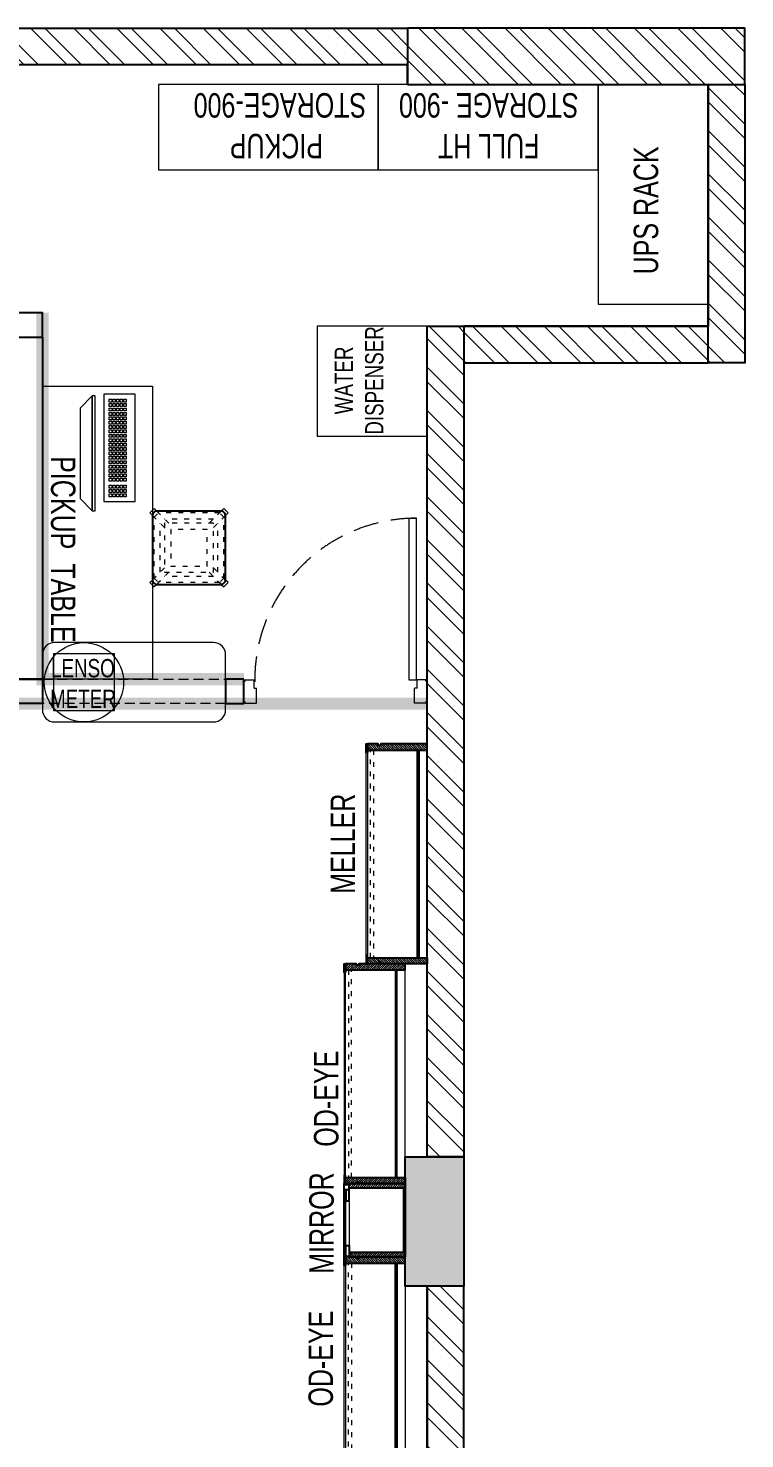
# Model space of a CAD drawing. Header units: feet. Extents: x 9895686 to 9903211, y -6853034 to -6842446.
# Drawn here: x 9900278 to 9903211, y -6848220 to -6842446 of the extents above; entities that cross this region are included whole.
import ezdxf

# ---------------------------------------------------------------- set-up
doc = ezdxf.new("R2010")
doc.units = ezdxf.units.FT
doc.header["$LTSCALE"] = 33
doc.header["$MEASUREMENT"] = 0
for name, pattern in [('a_p6_plan_L18$0$HIDDEN', [0.375, 0.25, -0.125]), ('ACAD_ISO03W100', [30, 12, -18]), ('HIDDEN2', [4.7625, 3.175, -1.5875])]:
    doc.linetypes.add(name, pattern=pattern)
doc.layers.add('A-WALL', color=1, linetype='Continuous')
doc.layers.add('column', color=10, linetype='Continuous')
for name, color, linetype, lineweight in [('A-WALL HATCH', 251, 'Continuous', 5), ('column hatch', 5, 'Continuous', 0), ('Door', 2, 'Continuous', 13), ('LENS-CURTAIN', 5, 'a_p6_plan_L18$0$HIDDEN', 9), ('LENS-DOOR', 34, 'Continuous', 20), ('LENS-PARTITION', 21, 'Continuous', 25), ('LENS-TEXT', 31, 'Continuous', 5), ('LENS_DIMENSION', 193, 'Continuous', 0), ('LENS_PARTITION', 21, 'Continuous', 25), ('LENS_TEXT', 31, 'Continuous', 5), ('LK-EQPMT', 3, 'Continuous', 18), ('LK-FF&E WALL', 1, 'Continuous', 9), ('LK-FLUTTED FINISH', 20, 'Continuous', 30), ('LK-IT', 3, 'Continuous', 18), ('LK-MIRROR', 133, 'Continuous', 13), ('LK-TILES FINISH', 251, 'Continuous', 5), ('LN-ELEVATION-1', 81, 'Continuous', 25), ('LN-ELEVATION-2', 103, 'Continuous', 20), ('LN-ELEVATION-3', 125, 'Continuous', 18), ('LN-ELEVATION-4', 145, 'Continuous', 13), ('LN-ELEVATION-5', 167, 'Continuous', 5), ('LN-HATCH', 251, 'Continuous', 0), ('PLANO-TXT', 252, 'Continuous', 5)]:
    doc.layers.add(name, color=color, linetype=linetype, lineweight=lineweight)
doc.styles.add('LK TXT', font='GILC____.TTF', dxfattribs={"height": 100})
pattern_1 = [(45, (-4280107.18, 6016184.15), (-88.2999593, 88.2999593), []), (45, (-4280048.31, 6016184.15), (-88.2999593, 88.2999593), [])]
pattern_2 = [(45, (4208834.247, 1706614.74), (-4.4901280605, 4.4901280605), [])]
pattern_3 = [(45, (4209134.247, 1706614.74), (-4.4901280605, 4.4901280605), [])]

# ---------------------------------------------------------------- blocks, each defined once
blk = doc.blocks.new('CLENS 600 TYPE 6')
at = {"layer": 'LN-ELEVATION-1', "ltscale": 0.5}
blk.add_lwpolyline([(130, -225), (-130, -225, -0.414214), (-150, -205), (-150, 55, -0.414214), (-130, 75), (130, 75, -0.414214), (150, 55), (150, -205, -0.414214)], format="xyb", close=True, dxfattribs=at)
at = {"layer": 'LN-ELEVATION-3', "linetype": 'ACAD_ISO03W100', "ltscale": 0.05}
for p, q in [((-82.3, 25), (-124.7, 67.4)), ((124.7, 67.4), (-124.7, 67.4)), ((82.3, 25), (124.7, 67.4)), ((-100, 7.3), (-142.4, 49.7)), ((-142.4, -199.7), (-142.4, 49.7)), ((-117.4, -174.7), (-117.4, 24.7)), ((99.7, 42.4), (-99.7, 42.4)), ((100, 7.3), (142.4, 49.7)), ((117.4, -174.7), (117.4, 24.7)), ((142.4, -199.7), (142.4, 49.7)), ((-100, -157.3), (-142.4, -199.7)), ((100, -157.3), (142.4, -199.7)), ((-82.3, -175), (-124.7, -217.4)), ((124.7, -217.4), (-124.7, -217.4)), ((99.7, -192.4), (-99.7, -192.4)), ((82.3, -175), (124.7, -217.4))]:
    blk.add_line(p, q, dxfattribs=at)
for points in [[(-132.2, 74.9), (-124.7, 67.4), (-142.4, 49.7), (-149.9, 57.2)], [(132.2, 74.9), (124.7, 67.4), (142.4, 49.7), (149.9, 57.2)], [(-132.2, -224.9), (-124.7, -217.4), (-142.4, -199.7), (-149.9, -207.2)], [(132.2, -224.9), (124.7, -217.4), (142.4, -199.7), (149.9, -207.2)]]:
    blk.add_lwpolyline(points, dxfattribs=at)
for points in [[(100, -175), (-100, -175), (-100, 25), (100, 25)], [(75, -150), (-75, -150), (-75, 0), (75, 0)]]:
    blk.add_lwpolyline(points, close=True, dxfattribs=at)
at = {"layer": 'LN-ELEVATION-5', "ltscale": 0.5}
for points in [[(-149.9, 57.2), (-160.1, 67.4), (-142.4, 85.1), (-132.2, 74.9)], [(149.9, 57.2), (160.1, 67.4), (142.4, 85.1), (132.2, 74.9)], [(-149.9, -207.2), (-160.1, -217.4), (-142.4, -235.1), (-132.2, -224.9)], [(149.9, -207.2), (160.1, -217.4), (142.4, -235.1), (132.2, -224.9)]]:
    blk.add_lwpolyline(points, dxfattribs=at)
blk = doc.blocks.new('*U25')
at = {"layer": 'LK-EQPMT', "ltscale": 12}
blk.add_lwpolyline([(6, 4.9), (-6, 4.9), (-6, -4.9), (6, -4.9)], close=True, dxfattribs=at)
blk = doc.blocks.new('*U26')
at = {"color": 0, "linetype": 'ByBlock', "lineweight": -2}
for p in [(0, 0), (18, 0), (35.9, 0), (53.9, 0), (71.8, 0), (89.8, 0), (107.8, 0), (125.7, 0), (143.7, 0), (161.6, 0), (179.6, 0), (197.6, 0), (215.5, 0), (233.5, 0), (251.4, 0), (269.4, 0), (287.4, 0), (305.3, 0), (323.3, 0), (0, -14.7), (0, -29.5), (0, -44.2), (0, -59), (18, -14.7), (18, -29.5), (18, -44.2), (18, -59), (35.9, -14.7), (35.9, -29.5), (35.9, -44.2), (35.9, -59), (53.9, -14.7), (53.9, -29.5), (53.9, -44.2), (53.9, -59), (71.8, -14.7), (71.8, -29.5), (71.8, -44.2), (71.8, -59), (89.8, -14.7), (89.8, -29.5), (89.8, -44.2), (89.8, -59), (107.8, -14.7), (107.8, -29.5), (107.8, -44.2), (107.8, -59), (125.7, -14.7), (125.7, -29.5), (125.7, -44.2), (125.7, -59), (143.7, -14.7), (143.7, -29.5), (143.7, -44.2), (143.7, -59), (161.6, -14.7), (161.6, -29.5), (161.6, -44.2), (161.6, -59), (179.6, -14.7), (179.6, -29.5), (179.6, -44.2), (179.6, -59), (197.6, -14.7), (197.6, -29.5), (197.6, -44.2), (197.6, -59), (215.5, -14.7), (215.5, -29.5), (215.5, -44.2), (215.5, -59), (233.5, -14.7), (233.5, -29.5), (233.5, -44.2), (233.5, -59), (251.4, -14.7), (251.4, -29.5), (251.4, -44.2), (251.4, -59), (269.4, -14.7), (269.4, -29.5), (269.4, -44.2), (269.4, -59), (287.4, -14.7), (287.4, -29.5), (287.4, -44.2), (287.4, -59), (305.3, -14.7), (305.3, -29.5), (305.3, -44.2), (305.3, -59), (323.3, -14.7), (323.3, -29.5), (323.3, -44.2), (323.3, -59)]:
    blk.add_blockref('*U25', p, dxfattribs=at)
blk = doc.blocks.new('*U23')
at = {"layer": 'LK-EQPMT', "ltscale": 12}
blk.add_lwpolyline([(6, 4.9), (-6, 4.9), (-6, -4.9), (6, -4.9)], close=True, dxfattribs=at)
blk = doc.blocks.new('*U24')
at = {"color": 0, "linetype": 'ByBlock', "lineweight": -2}
for p in [(0, 0), (18, 0), (35.9, 0), (0, -14.7), (0, -29.5), (0, -44.2), (0, -59), (18, -14.7), (18, -29.5), (18, -44.2), (18, -59), (35.9, -14.7), (35.9, -29.5), (35.9, -44.2), (35.9, -59)]:
    blk.add_blockref('*U23', p, dxfattribs=at)
blk = doc.blocks.new('*U18')
at = {"ltscale": 12}
blk.add_lwpolyline([(8, 0), (8, 129.1), (448, 129.1), (448, 0)], close=True, dxfattribs=at)
for name, p in [('*U26', (35.2, 101.6)), ('*U24', (386.6, 101.6))]:
    blk.add_blockref(name, p)
blk = doc.blocks.new('Pickup table PC')
at = {"layer": 'LN-ELEVATION-2', "ltscale": 0.5}
for points in [[(470, 50), (0, 50), (0, 62), (470, 62)], [(420, 0), (50, 0), (0, 50), (470, 50)]]:
    blk.add_lwpolyline(points, close=True, dxfattribs=at)
blk = doc.blocks.new('*U47')
at = {"layer": 'LENS-DOOR'}
for p, q in [((548121.7, 1779235.3), (548121.7, 1778573.8)), ((548121.7, 1779235.3), (548153, 1779235.3)), ((548153, 1778573.8), (548153, 1779235.3)), ((547447.3, 1778568.6), (547452.5, 1778568.6)), ((547447.3, 1778484.1), (547447.3, 1778568.6)), ((547452.5, 1778573.8), (547488.9, 1778573.8)), ((547452.5, 1778568.6), (547452.5, 1778573.8)), ((547488.9, 1778539.9), (547488.9, 1778573.8)), ((547488.9, 1778539.9), (547499.3, 1778539.9)), ((547499.3, 1778478.9), (547499.3, 1778539.9)), ((548121.7, 1778573.8), (548153, 1778573.8)), ((548145.2, 1778478.9), (548145.2, 1778539.9)), ((548155.6, 1778539.9), (548145.2, 1778539.9)), ((548192.1, 1778573.8), (548155.6, 1778573.8)), ((548155.6, 1778539.9), (548155.6, 1778573.8)), ((548192.1, 1778568.6), (548192.1, 1778573.8)), ((548197.3, 1778568.6), (548192.1, 1778568.6)), ((548197.3, 1778484.1), (548197.3, 1778568.6)), ((547447.3, 1778484.1), (547452.5, 1778484.1)), ((547452.5, 1778478.9), (547452.5, 1778484.1)), ((547452.5, 1778478.9), (547499.3, 1778478.9)), ((548192.1, 1778478.9), (548145.2, 1778478.9)), ((548192.1, 1778478.9), (548192.1, 1778484.1)), ((548197.3, 1778484.1), (548192.1, 1778484.1))]:
    blk.add_line(p, q, dxfattribs=at)
at = {"layer": 'LENS-DOOR', "color": 7, "linetype": 'HIDDEN2'}
blk.add_ellipse((548153, 1778573.8), major_axis=(-661.5, 0), ratio=1, start_param=-1.570791, end_param=0.051209, dxfattribs=at)
blk = doc.blocks.new('A$Ca0fa8df8')
at = {"layer": 'A-WALL HATCH'}
h = blk.add_hatch(dxfattribs=at)
h.set_pattern_fill('ANSI32', color=256, scale=333)
h.set_pattern_definition(pattern_1)
h.paths.add_polyline_path([(0, 4530), (0, 1380), (-150, 1380), (-150, 4530)])
h = blk.add_hatch(dxfattribs=at)
h.set_pattern_fill('ANSI32', color=256, scale=333)
h.set_pattern_definition(pattern_1)
h.paths.add_polyline_path([(-230, 1380), (-230, 0), (0, 0), (0, 1380)])
h = blk.add_hatch(dxfattribs=at)
h.set_pattern_fill('ANSI32', color=256, scale=333)
h.set_pattern_definition(pattern_1)
h.paths.add_polyline_path([(-9530, 1300), (-9530, 1150), (-5150, 1150), (-5150, 1300)])
h = blk.add_hatch(dxfattribs=at)
h.set_pattern_fill('ANSI32', color=256, scale=333)
h.set_pattern_definition(pattern_1)
h.paths.add_polyline_path([(-4620, 1150), (-4620, 1300), (-1220, 1300), (-1220, 1150)])
h = blk.add_hatch(dxfattribs=at)
h.set_pattern_fill('ANSI32', color=256, scale=333)
h.set_pattern_definition(pattern_1)
h.paths.add_polyline_path([(-1370, 1150), (-1370, 150), (-1220, 150), (-1220, 1150)])
h = blk.add_hatch(dxfattribs=at)
h.set_pattern_fill('ANSI32', color=256, scale=333)
h.set_pattern_definition(pattern_1)
h.paths.add_polyline_path([(-230, 150), (-230, 0), (-1370, 0), (-1370, 150)])
at = {"layer": 'column hatch'}
h = blk.add_hatch(color=251, dxfattribs=at)
h.dxf.hatch_style = 1
h.paths.add_polyline_path([(-4620, 1390), (-4620, 1150), (-5150, 1150), (-5150, 1390)])
at = {"layer": 'A-WALL'}
for p, q in [((-150, 1380), (-150, 3040)), ((-230, 1380), (-150, 1380))]:
    blk.add_line(p, q, dxfattribs=at)
for points in [[(0, 4530), (0, 1380), (-150, 1380), (-150, 4530)], [(-230, 1380), (-230, 0), (0, 0), (0, 1380)], [(-9530, 1300), (-9530, 1150), (-5150, 1150), (-5150, 1300)], [(-4620, 1150), (-4620, 1300), (-1220, 1300), (-1220, 1150)], [(-1370, 1150), (-1370, 150), (-1220, 150), (-1220, 1150)], [(-230, 150), (-230, 0), (-1370, 0), (-1370, 150)]]:
    blk.add_lwpolyline(points, close=True, dxfattribs=at)
for points in [[(-9830, 1390), (-9530, 1390), (-9530, 1300), (-5150, 1300), (-5150, 1390), (-4620, 1390), (-4620, 1300), (-1220, 1300), (-1220, 150)], [(-230, 1380), (-230, 150), (-1220, 150)]]:
    blk.add_lwpolyline(points, dxfattribs=at)
at = {"layer": 'column'}
blk.add_lwpolyline([(-4620, 1390), (-4620, 1150), (-5150, 1150), (-5150, 1390)], close=True, dxfattribs=at)
blk = doc.blocks.new('JJ SH 900')
at = {"layer": 'LN-HATCH', "ltscale": 0.5}
h = blk.add_hatch(dxfattribs=at)
h.set_pattern_fill('ANSI31', color=256, scale=50)
h.paths.add_polyline_path([(-911.8, 0), (-911.8, -190), (-905.8, -190), (-905.8, -200), (-911.8, -200), (-911.8, -244), (-886.8, -244), (-886.8, 0)])
h = blk.add_hatch(dxfattribs=at)
h.set_pattern_fill('ANSI31', color=256, scale=2)
h.set_pattern_definition(pattern_2)
h.paths.add_polyline_path([(-11.8, 0), (-11.8, -190), (-17.8, -190), (-17.8, -200), (-11.8, -200), (-11.8, -244), (-36.8, -244), (-36.8, 0)])
h = blk.add_hatch(dxfattribs=at)
h.set_pattern_fill('ANSI31', color=256, scale=2)
h.set_pattern_definition(pattern_3)
h.paths.add_polyline_path([(-36.8, -40), (-886.8, -40), (-886.8, -34), (-36.8, -34)])
h = blk.add_hatch(dxfattribs=at)
h.set_pattern_fill('ANSI31', color=256, scale=2)
h.set_pattern_definition(pattern_3)
h.paths.add_polyline_path([(-876.8, -244), (-876.8, -250), (-911.8, -250), (-911.8, -244)])
h = blk.add_hatch(dxfattribs=at)
h.set_pattern_fill('ANSI31', color=256, scale=2)
h.set_pattern_definition(pattern_2)
h.paths.add_polyline_path([(-46.8, -244), (-46.8, -250), (-11.8, -250), (-11.8, -244)])
at = {"layer": 'LN-ELEVATION-1', "ltscale": 0.5}
for points in [[(-911.8, 0), (-911.8, -190), (-905.8, -190), (-905.8, -200), (-911.8, -200), (-911.8, -244), (-886.8, -244), (-886.8, 0)], [(-11.8, 0), (-11.8, -190), (-17.8, -190), (-17.8, -200), (-11.8, -200), (-11.8, -244), (-36.8, -244), (-36.8, 0)], [(-36.8, -40), (-886.8, -40), (-886.8, -34), (-36.8, -34)], [(-876.8, -244), (-876.8, -250), (-911.8, -250), (-911.8, -244)], [(-46.8, -244), (-46.8, -250), (-11.8, -250), (-11.8, -244)]]:
    blk.add_lwpolyline(points, close=True, dxfattribs=at)
at = {"layer": 'LN-ELEVATION-3', "ltscale": 0.5}
for p, q in [((-886.8, 0), (-36.8, 0)), ((-876.8, -244), (-46.8, -244)), ((-46.8, -250), (-876.8, -250))]:
    blk.add_line(p, q, dxfattribs=at)
at = {"layer": 'LN-ELEVATION-4', "linetype": 'ACAD_ISO03W100', "ltscale": 0.05}
blk.add_lwpolyline([(-886.8, -220), (-36.8, -220), (-36.8, -232), (-886.8, -232)], close=True, dxfattribs=at)
blk = doc.blocks.new('MIRROR')
at = {"layer": 'LN-HATCH', "ltscale": 0.5}
h = blk.add_hatch(dxfattribs=at)
h.set_pattern_fill('ANSI31', color=256, scale=2)
h.set_pattern_definition([(45, (4060433.7416, 1708720.787), (-4.4901280605, 4.4901280605), [])])
h.paths.add_polyline_path([(212.9, 101.3), (230.9, 101.3), (230.9, -127.7), (212.9, -127.7)])
h.paths.add_polyline_path([(230.9, 95.3), (494.9, 95.3), (494.9, 101.3), (230.9, 101.3)])
h.paths.add_polyline_path([(512.9, 101.3), (494.9, 101.3), (494.9, -127.7), (512.9, -127.7)])
at = {"layer": 'Defpoints'}
blk.add_lwpolyline([(512.9, 101.3), (212.9, 101.3), (212.9, -148.7), (512.9, -148.7)], close=True, dxfattribs=at)
at = {"layer": 'LN-ELEVATION-1'}
for points in [[(212.9, 101.3), (230.9, 101.3), (230.9, -127.7), (212.9, -127.7)], [(230.9, 95.3), (494.9, 95.3), (494.9, 101.3), (230.9, 101.3)], [(512.9, 101.3), (494.9, 101.3), (494.9, -127.7), (512.9, -127.7)], [(259.9, -141.7), (259.9, -127.7), (214.9, -127.7), (214.9, -148.7), (223.9, -148.7), (223.9, -147.2), (216.4, -147.2), (216.4, -141.7)], [(442.9, -141.7), (442.9, -127.7), (487.9, -127.7), (487.9, -148.7), (478.9, -148.7), (478.9, -147.2), (486.4, -147.2), (486.4, -141.7)], [(504.9, -148.7), (504.9, -147.2), (509.4, -147.2), (509.4, -129.2), (487.9, -129.2), (487.9, -127.7), (510.9, -127.7), (510.9, -148.7)]]:
    blk.add_lwpolyline(points, close=True, dxfattribs=at)
at = {"layer": 'LN-ELEVATION-2', "color": 4, "lineweight": 0}
blk.add_lwpolyline([(216.4, -141.7), (486.4, -141.7), (486.4, -147.2), (216.4, -147.2)], close=True, dxfattribs=at)
at = {"layer": 'LN-ELEVATION-2'}
blk.add_lwpolyline([(259.9, -141.7), (442.9, -141.7), (442.9, -127.7), (259.9, -127.7)], close=True, dxfattribs=at)
at = {"layer": 'LN-ELEVATION-4', "ltscale": 0.5}
blk.add_line((478.9, -148.7), (223.9, -148.7), dxfattribs=at)

msp = doc.modelspace()

# ---------------------------------------------------------------- linework, layer by layer
at = {"layer": 'LENS-CURTAIN', "ltscale": 5}
msp.add_lwpolyline([(9900335.9, -6845110.8), (9901085.9, -6845110.8), (9901085.9, -6845210.8), (9900335.9, -6845210.8)], close=True, dxfattribs=at)
at = {"layer": 'LENS-PARTITION'}
for points in [[(9900335.9, -6843710.8), (9900335.9, -6843610.8), (9900105.9, -6843610.8), (9900105.9, -6843710.8)], [(9900335.9, -6843710.8), (9900335.9, -6845110.8), (9900235.9, -6845110.8), (9900235.9, -6843710.8)], [(9900335.9, -6845210.8), (9900235.9, -6845210.8), (9900235.9, -6845110.8), (9900335.9, -6845110.8)]]:
    msp.add_lwpolyline(points, close=True, dxfattribs=at)
at = {"layer": 'LENS_PARTITION'}
msp.add_lwpolyline([(9901160.9, -6845110.8), (9901085.9, -6845110.8), (9901085.9, -6845210.8), (9901160.9, -6845210.8)], close=True, dxfattribs=at)
at = {"layer": 'LK-EQPMT'}
msp.add_lwpolyline([(9900383, -6845240.8), (9900383, -6845005.8), (9900629, -6845005.8), (9900629, -6845240.8)], close=True, dxfattribs=at)
at = {"layer": 'LK-FF&E WALL'}
for points in [[(9900810.9, -6842675.8), (9900810.9, -6843025.8), (9901710.9, -6843025.8), (9901710.9, -6842675.8)], [(9901710.9, -6842675.8), (9901710.9, -6843025.8), (9902610.9, -6843025.8), (9902610.9, -6842675.8)], [(9902610.9, -6842675.8), (9902610.9, -6843575.8), (9903060.9, -6843575.8), (9903060.9, -6842675.8)], [(9901910.9, -6844115.8), (9901910.9, -6843665.8), (9901460.9, -6843665.8), (9901460.9, -6844115.8)], [(9900335.9, -6845110.8), (9900335.9, -6843910.8), (9900785.9, -6843910.8), (9900785.9, -6845110.8)]]:
    msp.add_lwpolyline(points, close=True, dxfattribs=at)
msp.add_lwpolyline([(9901085.9, -6845235.8), (9901085.9, -6845010.8, 0.414214), (9901035.9, -6844960.8), (9900385.9, -6844960.8, 0.414214), (9900335.9, -6845010.8), (9900335.9, -6845235.8, 0.414214), (9900385.9, -6845285.8), (9901035.9, -6845285.8, 0.414214)], format="xyb", close=True, dxfattribs=at)
msp.add_circle((9900506, -6845123.3), 162.5, dxfattribs=at)
at = {"layer": 'LK-FLUTTED FINISH', "linetype": 'ACAD_ISO03W100', "ltscale": 0.05, "const_width": 50}
msp.add_lwpolyline([(9897195.9, -6845210.8), (9901160.9, -6845210.8)], dxfattribs=at)
at = {"layer": 'LK-MIRROR', "linetype": 'ACAD_ISO03W100', "ltscale": 0.05, "const_width": 50}
msp.add_lwpolyline([(9901160.9, -6845210.8), (9901910.9, -6845210.8)], dxfattribs=at)
at = {"layer": 'LK-TILES FINISH', "color": 212, "linetype": 'ACAD_ISO03W100', "ltscale": 0.05, "const_width": 50}
msp.add_lwpolyline([(9900335.9, -6843610.8), (9900335.9, -6845110.8), (9901160.9, -6845110.8)], dxfattribs=at)

# ---------------------------------------------------------------- block references
at = {"layer": 'Door'}
msp.add_blockref('*U47', (9353713.6, -8623687.2), dxfattribs=at)
at = {"layer": 'LENS_DIMENSION', "rotation": 90}
msp.add_blockref('A$Ca0fa8df8', (9903210.9, -6842445.8), dxfattribs=at)
at = {"layer": 'LK-FF&E WALL', "xscale": -1}
for name, p, rotation in [('CLENS 600 TYPE 6', (9900860.9, -6844572.7), 90), ('JJ SH 900', (9901820.9, -6846264), 270), ('MIRROR', (9901719.6, -6847688.8), 270)]:
    msp.add_blockref(name, p, dxfattribs=dict(at, rotation=rotation))
at = {"layer": 'LK-FF&E WALL', "rotation": 270}
for p in [(9901910.9, -6846287.6), (9901820.9, -6848387.6)]:
    msp.add_blockref('JJ SH 900', p, dxfattribs=at)
at = {"layer": 'LK-IT', "ltscale": 0.5, "xscale": -1, "rotation": 90}
msp.add_blockref('*U18', (9900716.2, -6843935.6), dxfattribs=at)
at = {"layer": 'LK-IT', "xscale": -1, "rotation": 270}
msp.add_blockref('Pickup table PC', (9900489.8, -6844421.3), dxfattribs=at)

# ---------------------------------------------------------------- texts
at = {"layer": 'LENS-TEXT', "color": 0, "linetype": 'Continuous', "ltscale": 3, "attachment_point": 5, "style": 'LK TXT'}
for s, width, gutter_width, insert, char_height, rotation in [(' PICKUP STORAGE-900', 569.314, 1, (9901308.1, -6842844.3), 100, 180), ('FULL HT STORAGE -900', 931.614, 1, (9902162.8, -6842844.3), 100, 180), ('UPS RACK', 1099.487, 1, (9902807.1, -6843191.7), 100, 90), ('WATER \\PDISPENSER', 264.162, 0.75, (9901632.3, -6843887.8), 75, 90), ('PICKUP  TABLE  ', 783.964, 1, (9900420.3, -6844579.3), 100, 270)]:
    msp.add_mtext_dynamic_manual_height_columns(s, width=width, gutter_width=gutter_width, heights=[0], dxfattribs=dict(at, insert=insert, char_height=char_height, rotation=rotation))
at = {"layer": 'LENS-TEXT', "color": 0, "linetype": 'Continuous', "ltscale": 3, "insert": (9900501.7, -6845128.2), "char_height": 75, "attachment_point": 5, "style": 'LK TXT'}
msp.add_mtext_dynamic_manual_height_columns('LENSO\\PMETER', width=353.056, gutter_width=0.5, heights=[0], dxfattribs=at)
at = {"layer": 'LENS_TEXT', "linetype": 'Continuous', "ltscale": 3, "insert": (9901479.1, -6847337.2, -23744), "char_height": 100, "width": 324.474, "attachment_point": 5, "rotation": 90, "style": 'LK TXT'}
msp.add_mtext('{\\C7;MIRROR}', dxfattribs=at)
at = {"layer": 'PLANO-TXT', "linetype": 'Continuous', "ltscale": 3, "char_height": 100, "width": 149.547, "attachment_point": 5, "rotation": 90, "style": 'LK TXT'}
for s, insert in [('MELLER', (9901565.8, -6845784.2, -23744)), ('OD-EYE', (9901498.1, -6846828.2, -23744)), ('OD-EYE', (9901475.8, -6847892.2, -23744))]:
    msp.add_mtext(s, dxfattribs=dict(at, insert=insert))

doc.saveas('drawing.dxf')
